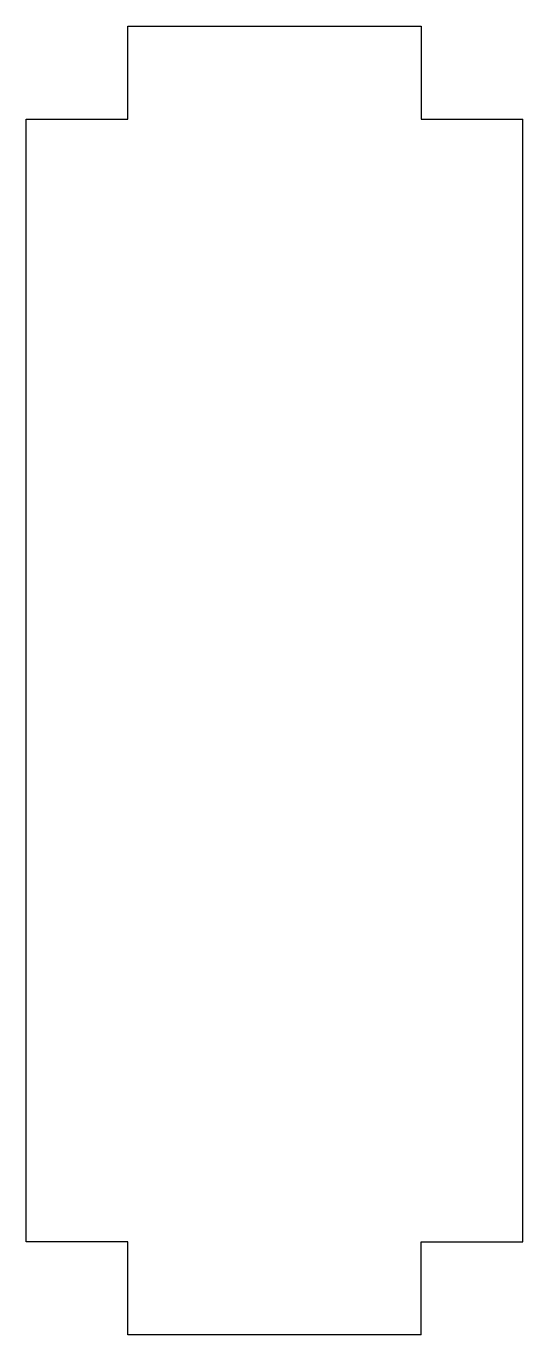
# Model space of a CAD drawing. Extents: x -16.5 to 16.5, y -34.5 to 52.5.
import ezdxf

# ---------------------------------------------------------------- set-up
doc = ezdxf.new("R2010")
doc.units = 0
doc.header["$MEASUREMENT"] = 0
doc.layers.add('VISIBLE', color=7, linetype='CONTINUOUS')

msp = doc.modelspace()

# ---------------------------------------------------------------- linework, layer by layer
at = {"layer": 'VISIBLE'}
for p, q in [((-9.75, 52.505), (9.75, 52.505)), ((-9.75, 46.33), (-9.75, 52.505)), ((9.75, 52.505), (9.75, 46.33)), ((-16.5, 46.33), (-9.75, 46.33)), ((-16.5, -28.32), (-16.5, 46.33)), ((9.75, 46.33), (16.5, 46.33)), ((16.5, -28.32), (16.5, 46.33)), ((-9.75, -28.32), (-16.5, -28.32)), ((-9.75, -34.495), (-9.75, -28.32)), ((9.75, -34.495), (9.75, -28.32)), ((9.75, -28.32), (16.5, -28.32)), ((9.75, -34.495), (-9.75, -34.495))]:
    msp.add_line(p, q, dxfattribs=at)

doc.saveas('drawing.dxf')
